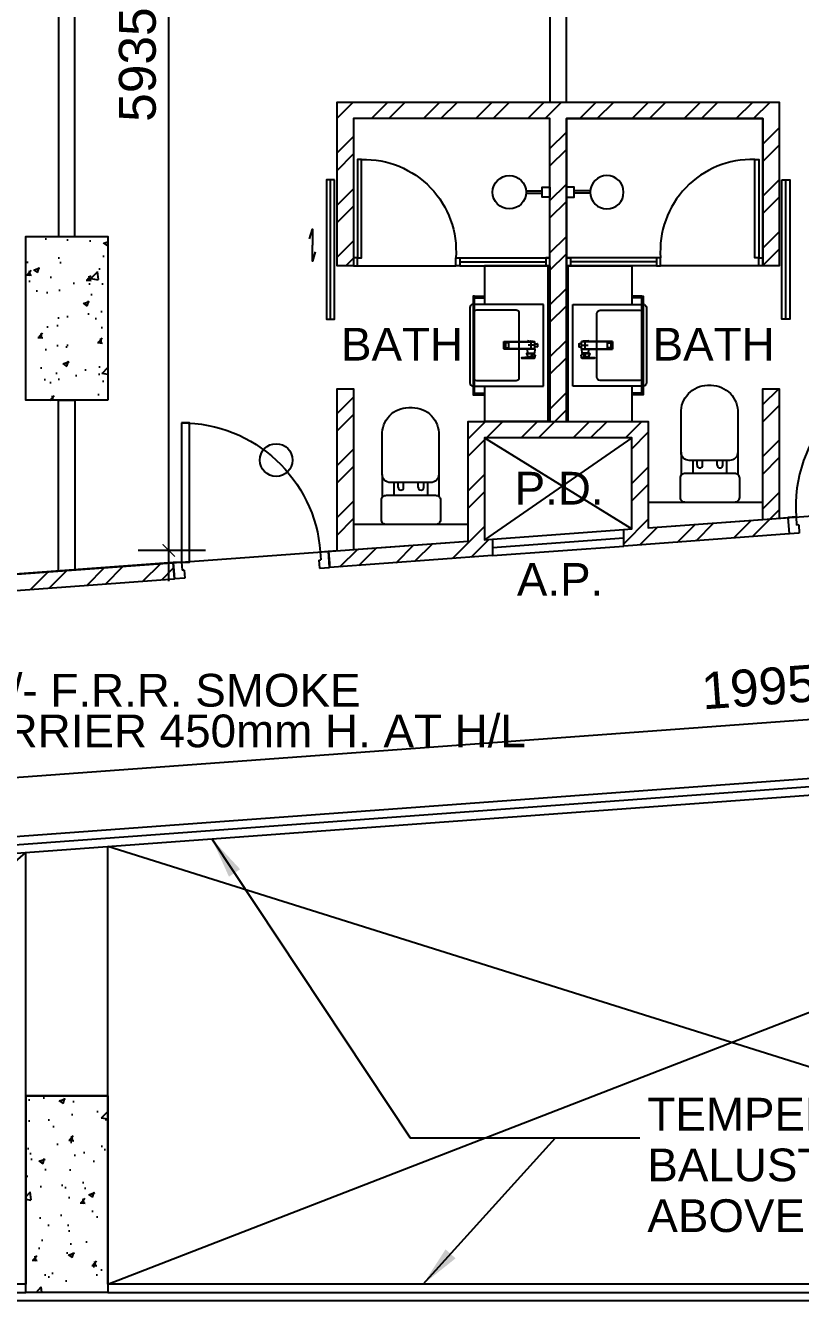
# Model space of a CAD drawing. Header units: millimetres. Extents: x 0 to 69068, y 299 to 37257.
# Drawn here: x 25250 to 29977, y 16415 to 24308 of the extents above; entities that cross this region are included whole.
import ezdxf
from ezdxf.enums import TextEntityAlignment as Align

# ---------------------------------------------------------------- set-up
doc = ezdxf.new("R2010")
doc.units = ezdxf.units.MM
doc.layers.get('Defpoints').update_dxf_attribs({"color": 8})
for name, color, linetype in [('arrow', 8, 'Continuous'), ('BEAM AND COLUMN COVER', 8, 'Continuous'), ('Default', 8, 'Continuous'), ('Door', 8, 'Continuous'), ('Dry Wall', 8, 'Continuous'), ('FSD', 8, 'Continuous'), ('GBP A.P.', 8, 'Continuous'), ('GBP Dim', 8, 'Continuous'), ('GBP Text 200', 8, 'Continuous'), ('hatch', 8, 'Continuous'), ('LP-Furn built-in', 8, 'Continuous'), ('LP-Furn built-in 2', 8, 'Continuous'), ('LP-Sanitary', 8, 'Continuous'), ('LP-WC', 8, 'Continuous'), ('PD', 8, 'Continuous'), ('PD DOOR', 8, 'Continuous'), ('SMOKE BARRIER', 8, 'Continuous'), ('TEXT', 8, 'Continuous'), ('WALL-NEW', 8, 'Continuous'), ('WALL-STRUCTURE', 8, 'Continuous'), ('WINDOW', 8, 'Continuous'), ('zzz-room mix', 8, 'Continuous')]:
    doc.layers.add(name, color=color, linetype=linetype)
doc.layers.add('LP-Nonplot', color=8, linetype='Continuous', plot=False)
doc.styles.add('BH', font='arial.ttf')
doc.styles.get("Standard").update_dxf_attribs({"font": 'arial.ttf'})
doc.dimstyles.new('200 GBP', dxfattribs={"dimscale": 1.5, "dimtxt": 150, "dimasz": 50, "dimexe": 125, "dimexo": 50, "dimgap": 50, "dimtad": 1, "dimdec": 0, "dimzin": 0, "dimdsep": 46, "dimtxsty": 'BH', "dimblk": 'ARCHTICK', "dimcen": 0.09, "dimdle": 125, "dimclrd": 9, "dimclre": 9, "dimclrt": 1, "dimadec": 0, "dimazin": 0, "dimtfac": 1, "dimtdec": 0, "dimtix": 1, "dimtmove": 2, "dimatfit": 3, "dimldrblk": 'ARCHTICK', "dimfxl": 300, "dimfxlon": 1, "dimtolj": 1, "dimtzin": 0, "dimarcsym": 0})
doc.dimstyles.get("Standard").update_dxf_attribs({"dimtxt": 0.18, "dimasz": 0.18, "dimexe": 0.18, "dimexo": 0.0625, "dimgap": 0.09, "dimtad": 0, "dimtih": 1, "dimtoh": 1, "dimdec": 4, "dimzin": 0, "dimdsep": 46, "dimtxsty": 'Standard', "dimcen": 0.09, "dimadec": 0, "dimazin": 0, "dimtfac": 1, "dimtdec": 4, "dimtofl": 0, "dimtmove": 0, "dimatfit": 3, "dimfxl": 1, "dimtolj": 1, "dimtzin": 0, "dimarcsym": 0})
pattern_1 = [(50, (-578661.28, 750822.8), (364.36934, -31.87817), [38.1, -419.1]), (355, (-578661.28, 750822.8), (-70.48565, 382.11329), [30.48, -335.28]), (100.451, (-578630.9, 750820.15), (293.885, 350.23338), [32.38, -356.18]), (46.1842, (-578661.3, 750924.4), (542.15808, -84.08466), [57.15, -628.65]), (96.6356, (-578616.1, 750917.4), (474.80847, 494.8511), [48.57, -534.27]), (351.184, (-578661.3, 750924.4), (474.8092, 494.85024), [45.72, -502.92]), (21, (-578610.48, 750899), (303.22976, -204.53104), [38.1, -419.1]), (326, (-578610.48, 750899), (123.60406, 368.37593), [30.48, -335.28]), (71.4514, (-578585.2, 750881.97), (426.83298, 163.84572), [32.38, -356.18]), (37.5, (-578661.28, 750822.81), (6.177207, 169.110078), [0, -331.216, 0, -340.36, 0, -336.55]), (7.5, (-578661.28, 750822.81), (133.639325, 200.36115), [0, -194.056, 0, -323.596, 0, -128.27]), (327.5, (-578774.56, 750822.81), (271.18119, -11.457488), [0, -127, 0, -396.24, 0, -525.78]), (317.5, (-578825.36, 750822.8), (296.25836, 50.85298), [0, -165.1, 0, -263.144, 0, -373.38])]

# ---------------------------------------------------------------- blocks, each defined once
blk = doc.blocks.new('DR1CR2')
at = {"layer": 'Door'}
for p, q in [((-50, 0), (-50, -50)), ((-50, 0), (0, 0)), ((0, 0), (0, -75)), ((-62.5, -50), (-50, -50)), ((-62.5, -50), (-62.5, -100)), ((0, -75), (0, -100)), ((-62.5, -100), (0, -100))]:
    blk.add_line(p, q, dxfattribs=at)
blk = doc.blocks.new('pln_toilet')
for p, q in [((-170.1, -306.5), (-170.1, -171.6)), ((-78.2, -226.9), (-78.2, -256.5)), ((-45, -226.9), (-45, -256.5)), ((44.7, -226.9), (44.7, -256.5)), ((77.9, -226.9), (77.9, -256.5)), ((175.5, -306.5), (175.5, -165.2))]:
    blk.add_line(p, q)
for points in [[(180, -30), (180, -149.3, -0.414214), (150, -179.3), (-150, -179.3, -0.414214), (-180, -149.3), (-180, -30, -0.414214), (-150, 0), (150, 0, -0.414214)], [(175.5, -306.5), (175.5, -545.1, -0.424695), (14, -715.1), (-7.8, -715.1, -0.423698), (-170.1, -545.1), (-170.1, -306.5, -0.414214), (-120.1, -256.5), (125.5, -256.5, -0.414214)]]:
    blk.add_lwpolyline(points, format="xyb", close=True)
for points in [[(-101.9, -256.5), (-101.9, -179.3)], [(102.9, -179.3), (102.9, -256.5)]]:
    blk.add_lwpolyline(points)
for centre in [(-61.6, -226.9), (61.3, -226.9)]:
    blk.add_arc(centre, 16.6, 0, 180)
blk = doc.blocks.new('SEANNOT_GROUP2')
at = {"layer": 'Default'}
blk.add_line((81.5, 351.1), (81.5, 317.9), dxfattribs=at)
blk = doc.blocks.new('SEANNOT_GROUP3')
at = {"layer": 'Default'}
blk.add_line((99.8, 335.2), (63.8, 335.2), dxfattribs=at)
blk = doc.blocks.new('ghtfdgd')
at = {"layer": 'LP-Sanitary'}
for p, q in [((79214.2, -115039.6), (79218.2, -114994.6)), ((79220.2, -114994.6), (79217.1, -115027.9)), ((79220.2, -114994.6), (79218.2, -114994.6)), ((79218.9, -115183.4), (79220.2, -114994.6)), ((79261.1, -114994.6), (79220.2, -114994.6)), ((79230.7, -114993.6), (79230.7, -114979.6)), ((79231.2, -114979.1), (79250.2, -114979.1)), ((79250.2, -114994.1), (79231.2, -114994.1)), ((79238.9, -114994.1), (79238.9, -114994.6)), ((79242.4, -114994.6), (79242.4, -114994.1)), ((79250.7, -114979.6), (79250.7, -114993.6)), ((79263.2, -114994.6), (79261.1, -114994.6)), ((79261.1, -114994.6), (79262.4, -115183.4)), ((79264.2, -115027.9), (79261.1, -114994.6)), ((79263.2, -114994.6), (79288.7, -114996.6)), ((79263.2, -114994.6), (79267.1, -115039.6)), ((79288.7, -115037.7), (79288.7, -114996.6)), ((79317.3, -115002.9), (79318.9, -114997.5)), ((79318.7, -114997.4), (79318.9, -114997.5)), ((79319.3, -114997.6), (79318.9, -114997.4)), ((79318.9, -114997.5), (79319.4, -114997.7)), ((79319.4, -114997.7), (79319.4, -115044.7)), ((79319.8, -115045.3), (79319.8, -114998.3)), ((79217.1, -115027.9), (79214.2, -115039.6)), ((79217.1, -115039.6), (79214.2, -115039.6)), ((79215.7, -115019.1), (79215.7, -115005.6)), ((79215.7, -115005.6), (79217.2, -115005.6)), ((79217.5, -115184.4), (79217.1, -115027.9)), ((79264.2, -115027.9), (79263.8, -115184.4)), ((79264.2, -115027.9), (79267.1, -115039.6)), ((79267.1, -115039.6), (79264.2, -115039.6)), ((79288.7, -115037.7), (79267.1, -115039.6)), ((79290.7, -115009.4), (79290.7, -115000.9)), ((79290.7, -115009.6), (79290.7, -115009.4)), ((79290.7, -115010.3), (79290.7, -115009.6)), ((79290.7, -115044.4), (79290.7, -115010.3)), ((79290.7, -115044.7), (79290.7, -115044.4)), ((79290.9, -115010.4), (79310.4, -115018.6)), ((79290.9, -115010.4), (79290.9, -115044.5)), ((79290.9, -115044.5), (79310.4, -115036.3)), ((79310.7, -115017.8), (79291, -115009.5)), ((79291, -115009.5), (79291, -115009.5)), ((79291, -115009.5), (79291, -115009.5)), ((79291, -115044.9), (79310.7, -115036.6)), ((79310.4, -115018.6), (79310.5, -115018.7)), ((79310.4, -115036.3), (79310.5, -115036.2)), ((79310.5, -115018.7), (79310.5, -115027.4)), ((79310.5, -115036.2), (79310.5, -115027.4)), ((79310.7, -115017.8), (79314.8, -115009.2)), ((79313.5, -115028.9), (79313.5, -115020.8)), ((79313.5, -115020.8), (79317.3, -115050.9)), ((79313.5, -115028.9), (79313.5, -115036.9)), ((79313.5, -115036.9), (79317.3, -115075.5)), ((79313.5, -115037), (79317.3, -115075.5)), ((79315.2, -115010.7), (79313.6, -115020.4)), ((79313.6, -115020.5), (79313.6, -115020.4)), ((79317.3, -115050.5), (79313.6, -115020.5)), ((79315.2, -115010.7), (79317.3, -115050.4)), ((79318, -115050.2), (79316, -115010.5)), ((79319.4, -115044.7), (79317.3, -115002.9)), ((79317.3, -115050.4), (79317.3, -115050.5)), ((79317.3, -115051.4), (79317.3, -115063.3)), ((79317.3, -115075.1), (79317.3, -115063.3)), ((79317.7, -115051.6), (79318.9, -115052.3)), ((79317.7, -115063.5), (79317.7, -115051.6)), ((79317.7, -115063.5), (79317.7, -115075.4)), ((79317.7, -115075.4), (79318.9, -115074.8)), ((79319.4, -115051), (79318, -115050.2)), ((79318, -115076), (79319.3, -115075.3)), ((79318.9, -115074.8), (79318.9, -115052.3)), ((79319.4, -115044.7), (79319.4, -115051)), ((79319.8, -115051.6), (79319.8, -115045.3)), ((79319.8, -115051.9), (79319.8, -115051.6)), ((79319.8, -115051.9), (79319.8, -115074.4)), ((79319.8, -115074.4), (79319.8, -115074.6)), ((79225, -115154.8), (79225, -115173.1)), ((79255.3, -115153.8), (79226, -115153.8)), ((79255.3, -115154), (79226, -115154)), ((79256.3, -115173.1), (79256.3, -115154.8)), ((79218.9, -115183.4), (79217.5, -115184.4)), ((79217.5, -115184.4), (79263.8, -115184.4)), ((79262.4, -115183.4), (79218.9, -115183.4)), ((79226, -115174.1), (79255.3, -115174.1)), ((79262.4, -115183.4), (79263.8, -115184.4))]:
    blk.add_line(p, q, dxfattribs=at)
for centre, radius, start, end in [((79231.2, -114979.6), 0.5, 90, 180), ((79231.2, -114993.6), 0.5, 180, 270), ((79250.2, -114979.6), 0.5, 0, 90), ((79250.2, -114993.6), 0.5, 270, 0), ((79280.3, -115017.1), 20, 56.8024, 65.16541), ((79511, -115282.7), 357.7, 125.84981, 127.98251), ((79530.3, -115308.3), 389.7, 125.92638, 127.88363), ((79301.7, -114992.9), 0.28, 69.68638, 135.20106), ((79318.5, -114997.9), 0.689, 55.95421, 80.13248), ((79319, -114998.3), 0.8, 0.00654, 61.47672), ((79240.7, -115019.1), 25, 180, 185.74251), ((79280.3, -115017.1), 20, 294.83459, 301.61275), ((79290.9, -115000.9), 0.2, 127.85265, 180), ((79290.9, -115044.7), 0.2, 180.01397, 293.04704), ((79234, -109870), 5139.5, 270.63577, 270.89969), ((79227.2, -108854.2), 6155.7, 270.59451, 270.81562), ((79288.3, -115009.7), 2.67, 3.1953, 9.33669), ((79319.7, -114996.5), 23.1, 247.12521, 247.49949), ((79339.3, -115104.4), 73.6, 112.75714, 112.87481), ((79312.3, -115020.9), 1.23, 6.09456, 11.51592), ((79308.7, -115037.4), 4.84, 5.24499, 7.19277), ((79310.7, -115037.3), 2.83, 5.64545, 8.81471), ((79314, -115009.4), 0.822, 12.82151, 37.37855), ((79314.7, -115011.5), 2.53, 77.49723, 90.78809), ((79315.1, -115009.5), 0.509, 38.0096, 78.40522), ((84763.2, -116562.2), 5664.7, 164.02206, 164.08854), ((79313.8, -115010.5), 2.18, 358.67427, 36.2852), ((79317.8, -115050.7), 0.54, 62.22165, 149.68726), ((79305.3, -115051.3), 11.9, 359.62289, 2.1624), ((79313.2, -115075.2), 4.12, 356.11976, 1.38136), ((79317.8, -115075.5), 0.494, 177.69922, 295.85307), ((79318.6, -115075.3), 0.938, 181.08912, 220.22046), ((79315.7, -115050), 2.38, 342.31294, 353.97204), ((79317.3, -115050.2), 0.738, 359.2113, 2.9985), ((79319, -115074.6), 0.786, 294.19625, 0.49169), ((79319.1, -115051.6), 0.688, 1.5121, 63.73401)]:
    blk.add_arc(centre, radius, start, end, dxfattribs=at)
for centre, major_axis, ratio, start_param, end_param in [((79301.6, -114992.9), (0.117, -0.162), 0.844851, 2.109561, 3.167674), ((79318.4, -114998), (-0.211, -0.772), 0.117484, 2.694436, 3.141054), ((79318.5, -114998.1), (-0.382, -0.703), 0.237912, 2.705017, 3.14394), ((79319, -114998.3), (-0.382, -0.703), 0.237912, 2.705017, 3.141091), ((79319, -114998.3), (-0.8, 0), 0.876594, 3.141494, 4.164132), ((79290.9, -115000.9), (0.2, 0), 0.870233, 1.308042, 3.141593), ((79290.9, -115009.4), (0.2, 0), 0.870251, 1.333095, 3.141593), ((79290.9, -115010.3), (0.2, 0), 0.5, 3.141593, 4.712389), ((79290.9, -115044.4), (0.2, 0), 0.5, 3.141593, 4.712389), ((79290.9, -115000.9), (0.123, -0.158), 0.834595, 2.099205, 3.141593), ((79290.9, -115000.9), (0.123, -0.158), 0.834595, 3.141593, 3.165459), ((79290.9, -115010), (0.077, 0.836), 0.04975, 4.217846, 5.325586), ((79290.9, -115044.1), (-0.077, 0.836), 0.04975, 2.065339, 3.17308), ((79310.4, -115018.2), (-0.311, -0.737), 0.21898, 1.092037, 2.210933), ((79310.4, -115035.9), (-0.311, 0.737), 0.21898, 2.049556, 3.141593), ((79310.5, -115018.3), (-0.309, -0.738), 0.217421, 1.09135, 2.210755), ((79310.5, -115035.8), (-0.309, 0.738), 0.217421, 2.050243, 3.169648), ((79310.4, -115035.9), (-0.311, 0.737), 0.21898, 3.141593, 3.168451), ((79314.3, -115020.6), (-0.782, -0.167), 0.921627, 5.682069, 6.099643), ((79314.3, -115020.8), (-0.794, -0.099), 0.898005, 5.760928, 6.175764), ((79314.3, -115036.7), (0.793, 0.106), 0.789486, 3.026004, 3.133916), ((79314.3, -115036.9), (0.796, 0.077), 0.827125, 3.057559, 3.141593), ((79315.1, -115009.6), (0.173, 0.708), 0.018166, 0.444134, 0.918054), ((79315.3, -115009.6), (0.412, 0.321), 0.549065, 0.513637, 1.195391), ((79315.7, -115010.9), (-0.499, -0.026), 0.868619, 4.118709, 5.82428), ((79316.8, -115003.6), (0.961, -0.275), 0.902908, 1.271288, 1.565184), ((79317.8, -115050.6), (-0.5, -0.016), 0.857677, 4.139605, 5.842177), ((79317.8, -115050.9), (-0.5, -0.02), 0.273668, 4.356492, 6.23412), ((79317.8, -115063.3), (-0.5, 0), 0.5, 0.054498, 1.448623), ((79317.8, -115075.5), (-0.494, 0.079), 0.969108, 0.192451, 2.070079), ((79319, -115045.3), (-0.8, 0), 0.876594, 3.141494, 4.164132), ((79226, -115154.8), (-1, 0), 0.992546, 4.712389, 6.283185), ((79226, -115154.9), (1, 0), 0.890286, 1.570796, 3.141593), ((79255.3, -115154.8), (-1, 0), 0.992546, 3.141593, 4.712389), ((79255.3, -115154.9), (1, 0), 0.890286, 0, 1.570796), ((79226, -115173.1), (1, 0), 0.992546, 3.141593, 4.712389), ((79255.3, -115173.1), (1, 0), 0.992546, 4.712389, 6.283185)]:
    blk.add_ellipse(centre, major_axis=major_axis, ratio=ratio, start_param=start_param, end_param=end_param, dxfattribs=at)
for points, degree in [([(79301.8, -114992.7), (79301.7, -114992.6), (79301.7, -114992.7), (79301.6, -114992.7)], 3), ([(79318.6, -114997.3), (79316.3, -114996.6), (79310.7, -114995.1), (79301.8, -114992.7)], 3), ([(79313.5, -115028.9), (79313.5, -115028.4), (79313.4, -115028), (79312.3, -115027.4), (79311.4, -115027.4), (79310.5, -115027.4)], 5), ([(79317.9, -115075.9), (79317.9, -115076), (79318, -115076), (79318, -115075.9)], 3)]:
    blk.add_open_spline(points, degree=degree, dxfattribs=at)
for points, knots in [([(79301.6, -114992.7), (79301.9, -114992.8), (79302.2, -114992.9), (79302.5, -114993), (79305, -114993.6), (79307.5, -114994.3), (79310.1, -114995), (79312.9, -114995.8), (79315.8, -114996.6), (79318.7, -114997.4)], [0, 0, 0, 0, 0.051688, 0.051688, 0.051688, 0.494848, 0.494848, 0.494848, 1, 1, 1, 1]), ([(79318.7, -114997.4), (79318.6, -114997.5), (79318.6, -114997.7), (79318.5, -114997.9), (79318.2, -114999), (79317.9, -115000.1), (79317.5, -115001.2), (79317.4, -115001.7), (79317.2, -115002.2), (79317.1, -115002.7)], [0, 0, 0, 0, 0.095324, 0.095324, 0.095324, 0.707603, 0.707603, 0.707603, 1, 1, 1, 1]), ([(79291, -115009.5), (79291, -115009.5), (79290.9, -115009.5), (79290.8, -115009.6), (79290.7, -115009.6), (79290.7, -115009.6)], [0, 0, 0, 0, 0.5, 0.5, 1, 1, 1, 1]), ([(79291, -115000.7), (79291, -115000.8), (79291, -115000.8), (79291, -115000.9), (79291, -115001.2), (79291, -115001.4), (79291, -115001.7), (79291, -115002.7), (79291, -115003.8), (79291, -115004.8), (79291, -115006.3), (79291, -115007.8), (79291, -115009.2)], [0, 0, 0, 0, 0.02306, 0.02306, 0.02306, 0.115301, 0.115301, 0.115301, 0.484264, 0.484264, 0.484264, 1, 1, 1, 1]), ([(79310.5, -115018.7), (79310.9, -115018.8), (79311.2, -115019), (79311.9, -115019.4), (79312.2, -115019.7), (79312.8, -115020.1), (79313, -115020.3), (79313.4, -115020.5), (79313.5, -115020.5), (79313.5, -115020.7)], [0, 0, 0, 0, 0.25, 0.25, 0.5, 0.5, 0.75, 0.75, 1, 1, 1, 1]), ([(79310.5, -115036.2), (79310.9, -115036.1), (79311.2, -115035.9), (79311.9, -115035.6), (79312.2, -115035.5), (79312.8, -115035.6), (79313, -115035.7), (79313.4, -115036.2), (79313.5, -115036.5), (79313.5, -115036.8)], [0, 0, 0, 0, 0.25, 0.25, 0.5, 0.5, 0.75, 0.75, 1, 1, 1, 1]), ([(79313.6, -115020.4), (79313.5, -115020.2), (79313.5, -115020), (79313.3, -115019.6), (79313.2, -115019.3), (79312.7, -115018.8), (79312.3, -115018.6), (79311.6, -115018.2), (79311.2, -115018), (79310.8, -115017.9)], [0, 0, 0, 0, 0.25, 0.25, 0.5, 0.5, 0.75, 0.75, 1, 1, 1, 1]), ([(79310.8, -115036.5), (79311, -115036.5), (79311.3, -115036.3), (79311.8, -115036.2), (79312.2, -115036.1), (79312.5, -115036), (79312.8, -115036), (79313, -115036), (79313.1, -115036.1), (79313.2, -115036.2), (79313.4, -115036.3), (79313.5, -115036.6), (79313.5, -115036.7), (79313.5, -115036.8)], [0, 0, 0, 0, 0.124812, 0.2213171, 0.3092796, 0.3899271, 0.4711589, 0.5451559, 0.6166529, 0.6889172, 0.7974179, 0.8896188, 0.9816515, 0.9816515, 0.9816515, 0.9816515]), ([(79314.8, -115009.2), (79314.8, -115009.2), (79314.9, -115009.2), (79314.9, -115009.2), (79315, -115009.2), (79315, -115009.2), (79315.1, -115009.2), (79315.2, -115009.2)], [0, 0, 0, 0, 0.25, 0.25, 0.5, 0.5, 1, 1, 1, 1]), ([(79317.1, -115002.7), (79317, -115003), (79316.9, -115003.3), (79316.8, -115003.6), (79316.5, -115004.7), (79316.2, -115005.8), (79315.9, -115006.9), (79315.7, -115007.6), (79315.4, -115008.3), (79315.2, -115009)], [0, 0, 0, 0, 0.131954, 0.131954, 0.131954, 0.659772, 0.659772, 0.659772, 1, 1, 1, 1]), ([(79315.2, -115009.2), (79315.2, -115009.2), (79315.2, -115009.2), (79315.2, -115009.2), (79315.2, -115009.2), (79315.2, -115009.2)], [0, 0, 0, 0, 0.5, 0.5, 1, 1, 1, 1]), ([(79315.2, -115009.2), (79315.3, -115009.3), (79315.3, -115009.4), (79315.3, -115009.5), (79315.3, -115009.6), (79315.3, -115009.8), (79315.3, -115009.8), (79315.3, -115009.9), (79315.3, -115010), (79315.2, -115010.2), (79315.2, -115010.3), (79315.2, -115010.5), (79315.2, -115010.6), (79315.2, -115010.7)], [0, 0, 0, 0, 0.125, 0.125, 0.25, 0.25, 0.375, 0.375, 0.5, 0.5, 0.75, 0.75, 1, 1, 1, 1]), ([(79317.3, -115050.5), (79317.3, -115050.5), (79317.3, -115050.5), (79317.3, -115050.6), (79317.3, -115050.6), (79317.3, -115050.7), (79317.3, -115050.8), (79317.3, -115050.9)], [0, 0, 0, 0, 0.25, 0.25, 0.5, 0.5, 1, 1, 1, 1]), ([(79317.3, -115051.4), (79317.3, -115051.5), (79317.3, -115051.5), (79317.5, -115051.6), (79317.6, -115051.6), (79317.7, -115051.6)], [0, 0, 0, 0, 0.5, 0.5, 1, 1, 1, 1]), ([(79317.3, -115075.1), (79317.3, -115075.2), (79317.3, -115075.2), (79317.5, -115075.3), (79317.6, -115075.3), (79317.7, -115075.4)], [0, 0, 0, 0, 0.5, 0.5, 1, 1, 1, 1]), ([(79317.7, -115051.6), (79317.7, -115051.6), (79317.7, -115051.5), (79317.8, -115051.4), (79317.8, -115051.3), (79317.8, -115051.1), (79317.8, -115051), (79317.9, -115050.9), (79317.9, -115050.8), (79317.9, -115050.7)], [0, 0, 0, 0, 0.25, 0.25, 0.5, 0.5, 0.75, 0.75, 1, 1, 1, 1]), ([(79319.4, -115051), (79319.4, -115051), (79319.4, -115051), (79319.4, -115051), (79319.4, -115051), (79319.4, -115051), (79319.4, -115051), (79319.4, -115051.1), (79319.4, -115051.1), (79319.4, -115051.2), (79319.4, -115051.2), (79319.3, -115051.3), (79319.3, -115051.3), (79319.3, -115051.4), (79319.3, -115051.5), (79319.2, -115051.6), (79319.2, -115051.6), (79319.1, -115051.7), (79319.1, -115051.8), (79319, -115051.9), (79319, -115052), (79318.9, -115052.1), (79318.9, -115052.1), (79318.9, -115052.2), (79318.9, -115052.3), (79318.9, -115052.3), (79318.9, -115052.3), (79318.9, -115052.3), (79318.9, -115052.3), (79318.9, -115052.3), (79318.9, -115052.3)], [0, 0, 0, 0, 0.000034, 0.000034, 0.000034, 0.03445, 0.03445, 0.03445, 0.175251, 0.175251, 0.175251, 0.317196, 0.317196, 0.317196, 0.479622, 0.479622, 0.479622, 0.662074, 0.662074, 0.662074, 0.829132, 0.829132, 0.829132, 0.958486, 0.958486, 0.958486, 0.999966, 0.999966, 0.999966, 1, 1, 1, 1]), ([(79319.8, -115051.9), (79319.8, -115052), (79319.7, -115052), (79319.7, -115052.1), (79319.6, -115052.2), (79319.4, -115052.3), (79319.3, -115052.3), (79319.1, -115052.3), (79319, -115052.3), (79318.9, -115052.3)], [0, 0, 0, 0, 0.25, 0.25, 0.5, 0.5, 0.75, 0.75, 1, 1, 1, 1]), ([(79319.8, -115074.4), (79319.8, -115074.5), (79319.7, -115074.5), (79319.7, -115074.6), (79319.6, -115074.7), (79319.4, -115074.8), (79319.3, -115074.8), (79319.1, -115074.8), (79319, -115074.8), (79318.9, -115074.8)], [0, 0, 0, 0, 0.25, 0.25, 0.5, 0.5, 0.75, 0.75, 1, 1, 1, 1]), ([(79319.3, -115075.3), (79319.3, -115075.3), (79319.3, -115075.3), (79319.2, -115075.3), (79319.2, -115075.3), (79319.1, -115075.3), (79319.1, -115075.2), (79319, -115075.2), (79319, -115075.1), (79318.9, -115075.1), (79318.9, -115075), (79318.9, -115074.9), (79318.9, -115074.9), (79318.9, -115074.9), (79318.9, -115074.8), (79318.9, -115074.8), (79318.9, -115074.8), (79318.9, -115074.8), (79318.9, -115074.8)], [0.3296223, 0.3296223, 0.3296223, 0.3296223, 0.4796217, 0.4796217, 0.4796217, 0.6620737, 0.6620737, 0.6620737, 0.829132, 0.829132, 0.829132, 0.9584856, 0.9584856, 0.9584856, 0.9999655, 0.9999655, 0.9999655, 1, 1, 1, 1])]:
    blk.add_open_spline(points, degree=3, knots=knots, dxfattribs=at)
at = {"layer": 'LP-Nonplot'}
for name in ['SEANNOT_GROUP3', 'SEANNOT_GROUP2']:
    blk.add_blockref(name, (79159.1, -115352.3), dxfattribs=at)
blk = doc.blocks.new('SINK')
at = {"layer": 'LP-Sanitary'}
blk.add_line((-74936.8, -44774), (-75436.8, -44774), dxfattribs=at)
blk.add_lwpolyline([(-75436.8, -44774), (-75436.8, -45203.2, 0.414214), (-75416.8, -45223.2), (-74956.8, -45223.2, 0.414214), (-74936.8, -45203.2), (-74936.8, -44774)], format="xyb", dxfattribs=at)
blk.add_lwpolyline([(-75401.8, -44941.1), (-75401.8, -45183.3, 0.414117), (-75381.8, -45203.2), (-74991.8, -45203.2, 0.41431), (-74971.8, -45183.2), (-74971.8, -44941.1, 0.414117), (-74991.8, -44921.1), (-75381.8, -44921.1, 0.41431)], format="xyb", close=True, dxfattribs=at)
at = {"layer": 'LP-Furn built-in'}
blk.add_blockref('ghtfdgd', (-154427.4, 70168.1), dxfattribs=at)
blk = doc.blocks.new('pln_sink 1100x380')
at = {"ltscale": 1000}
for p, q in [((0, 0), (400, 0)), ((400, 0), (400, -235)), ((459.9, -184.9), (400, -184.9)), ((459.9, -194.9), (400, -194.9)), ((400, -735), (400, -950)), ((459.9, -776.6), (400, -776.6)), ((459.9, -786.6), (400, -786.6)), ((0, -950), (400, -950))]:
    blk.add_line(p, q, dxfattribs=at)
for points in [[(10, -950), (10, 0), (0, 0), (0, -950), (10, -950)], [(10, 0), (10, -950), (0, -950), (0, 0), (10, 0)]]:
    blk.add_lwpolyline(points, dxfattribs=at)
at = {"ltscale": 200}
blk.add_lwpolyline([(459.9, -184.9), (468.4, -184.9), (468.4, -786.6), (459.9, -786.6)], close=True, dxfattribs=at)
at = {"layer": 'LP-Furn built-in', "extrusion": (0, 0, -1), "zscale": -1, "rotation": 270}
blk.add_blockref('SINK', (44734, -75671.8), dxfattribs=at)
blk = doc.blocks.new('pln_shower head')
at = {"ltscale": 100}
for points in [[(101, 9.1), (200, 9.1)], [(101, -5.9), (200, -5.9)]]:
    blk.add_lwpolyline(points, dxfattribs=at)
at = {"ltscale": 0.5}
blk.add_lwpolyline([(248, 30.1), (248, -29.9), (200, -29.9), (200, 30.1)], close=True, dxfattribs=at)
at = {"ltscale": 100}
blk.add_circle((0, 0), 101.9, dxfattribs=at)
blk = doc.blocks.new('_ArchTick')
at = {"color": 0, "const_width": 0.1}
blk.add_lwpolyline([(0.5, 0.5), (-0.5, -0.5)], dxfattribs=at)
blk = doc.blocks.new('*D298')
at = {"layer": 'Defpoints', "color": 0, "transparency": 16777216}
for p in [(26122.3, 27039.2), (27150, 27039.2), (27150, 21103.8)]:
    blk.add_point(p, dxfattribs=at)
at = {"layer": 'GBP Dim', "color": 9, "lineweight": -2, "transparency": 16777216}
for p, q in [((26122.3, 20916.3), (26122.3, 27226.7)), ((26347.3, 27039.2), (25934.8, 27039.2)), ((26347.3, 21103.8), (25934.8, 21103.8))]:
    blk.add_line(p, q, dxfattribs=at)
at = {"layer": 'GBP Dim', "color": 9, "lineweight": -2, "transparency": 16777216, "xscale": 75, "yscale": 75, "zscale": 75}
for p, rotation in [((26122.3, 27039.2), 90), ((26122.3, 21103.8), 270)]:
    blk.add_blockref('_ArchTick', p, dxfattribs=dict(at, rotation=rotation))
at = {"layer": 'GBP Dim', "transparency": 16777216, "insert": (25932.3, 24071.5), "char_height": 225, "attachment_point": 5, "rotation": 90, "style": 'BH'}
blk.add_mtext('\\A1;5935', dxfattribs=at)
blk = doc.blocks.new('*D313')
at = {"layer": 'Defpoints', "color": 0, "transparency": 16777216}
for p in [(40666.2, 20852.2), (40700, 20392.2), (20798.3, 18932.8)]:
    blk.add_point(p, dxfattribs=at)
at = {"layer": 'GBP Dim', "color": 9, "lineweight": -2, "transparency": 16777216}
for p, q in [((40682.7, 20627.8), (40652.5, 21039.2)), ((20577.6, 19379.1), (40853.2, 20866)), ((20781, 19168.4), (20750.9, 19579.8))]:
    blk.add_line(p, q, dxfattribs=at)
at = {"layer": 'GBP Dim', "color": 9, "lineweight": -2, "transparency": 16777216, "xscale": 75, "yscale": 75, "zscale": 75}
for p, rotation in [((40666.2, 20852.2), 4.194182783227751), ((20764.6, 19392.8), 184.1941827832277)]:
    blk.add_blockref('_ArchTick', p, dxfattribs=dict(at, rotation=rotation))
at = {"layer": 'GBP Dim', "transparency": 16777216, "insert": (29811.4, 20275.5), "char_height": 225, "attachment_point": 5, "rotation": 4.19418, "style": 'BH'}
blk.add_mtext('\\A1;19955', dxfattribs=at)
blk = doc.blocks.new('*D314')
at = {"layer": 'Defpoints', "color": 0, "transparency": 16777216}
for p in [(22220, 16622.5), (40700, 16622.5), (40700, 16059.7)]:
    blk.add_point(p, dxfattribs=at)
at = {"layer": 'GBP Dim', "color": 9, "lineweight": -2, "transparency": 16777216}
for p, q in [((22220, 16284.7), (22220, 15872.2)), ((40700, 16284.7), (40700, 15872.2)), ((22032.5, 16059.7), (40887.5, 16059.7))]:
    blk.add_line(p, q, dxfattribs=at)
at = {"layer": 'GBP Dim', "color": 9, "lineweight": -2, "transparency": 16777216, "xscale": 75, "yscale": 75, "zscale": 75, "rotation": 180}
blk.add_blockref('_ArchTick', (22220, 16059.7), dxfattribs=at)
at = {"layer": 'GBP Dim', "color": 9, "lineweight": -2, "transparency": 16777216, "xscale": 75, "yscale": 75, "zscale": 75}
blk.add_blockref('_ArchTick', (40700, 16059.7), dxfattribs=at)
at = {"layer": 'GBP Dim', "transparency": 16777216, "insert": (31460, 16249.6), "char_height": 225, "attachment_point": 5, "style": 'BH'}
blk.add_mtext('\\A1;18480', dxfattribs=at)

msp = doc.modelspace()

# ---------------------------------------------------------------- hatches: boundary and pattern name
at = {"layer": 'hatch'}
h = msp.add_hatch(dxfattribs=at)
h.set_pattern_fill('ANSI32', color=256, scale=600, style=0)
h.set_pattern_definition([(45, (-2500, -11527.6), (-159.099, 159.099), []), (45, (-2393.93, -11527.6), (-159.099, 159.099), [])])
edge = h.paths.add_edge_path()
edge.add_line((27150, 21103), (27150, 22092))
edge.add_line((27150, 22092), (27250, 22092))
edge.add_line((27250, 22092), (27250, 21110.4))
edge.add_line((27250, 21110.4), (27950, 21161.8))
edge.add_line((27950, 21161.8), (27950, 21892.1))
edge.add_line((27950, 21892.1), (28450, 21892.1))
edge.add_line((28450, 21892.1), (28450, 23742))
edge.add_line((28450, 23742), (27250, 23742))
edge.add_line((27250, 23742), (27250, 22842))
edge.add_line((27250, 22842), (27150, 22842))
edge.add_line((27150, 22842), (27150, 23842))
edge.add_line((27150, 23842), (29850, 23842))
edge.add_line((29850, 23842), (29850, 22842))
edge.add_line((29850, 22842), (29750, 22842))
edge.add_line((29750, 22842), (29750, 23742))
edge.add_line((29750, 23742), (28550, 23742))
edge.add_line((28550, 23742), (28550, 21892.1))
edge.add_line((28550, 21892.1), (29050, 21892.1))
edge.add_line((29050, 21892.1), (29050, 21242.4))
edge.add_line((29050, 21242.4), (29750, 21293.8))
edge.add_line((29750, 21293.8), (29750, 22092))
edge.add_line((29750, 22092), (29850, 22092))
edge.add_line((29850, 22092), (29850, 21301.1))
edge.add_line((29850, 21301.1), (29902.5, 21305))
edge.add_line((29902.5, 21305), (29909.9, 21205.2))
edge.add_line((29909.9, 21205.2), (28900.1, 21131.2))
edge.add_line((28900.1, 21131.2), (28900.1, 21231.4))
edge.add_line((28900.1, 21231.4), (28950, 21235.1))
edge.add_line((28950, 21235.1), (28950, 21792.1))
edge.add_line((28950, 21792.1), (28050, 21792.1))
edge.add_line((28050, 21792.1), (28050, 21169))
edge.add_line((28050, 21169), (28099.9, 21172.8))
edge.add_line((28099.9, 21172.8), (28099.9, 21072.5))
edge.add_line((28099.9, 21072.5), (27104.8, 20999.5))
edge.add_line((27104.8, 20999.5), (27097.5, 21099.3))
edge.add_line((27097.5, 21099.3), (27150, 21103.1))
h = msp.add_hatch(dxfattribs=at)
h.set_pattern_fill('AR-CONC', color=256, scale=2, style=0)
h.set_pattern_definition(pattern_1)
h.paths.add_polyline_path([(25750, 22022.5), (25250, 22022.5), (25250, 23022.5), (25750, 23022.5)])
h = msp.add_hatch(dxfattribs=at)
h.set_pattern_fill('ANSI32', color=256, scale=600, style=0)
h.set_pattern_definition([(45, (319472.65, -97324.77), (-159.09903, 159.09903), []), (45, (319578.72, -97324.77), (-159.09903, 159.09903), [])])
h.paths.add_polyline_path([(24850, 20934.4), (24857.3, 20834.7), (26157.3, 20930), (26150, 21029.8)])
h = msp.add_hatch(dxfattribs=at)
h.set_pattern_fill('AR-CONC', color=256, scale=2, style=0)
h.set_pattern_definition(pattern_1)
h.paths.add_polyline_path([(25750, 16572.5), (25250, 16572.5), (25250, 17772.5), (25750, 17772.5)])

# ---------------------------------------------------------------- linework, layer by layer
at = {"layer": 'BEAM AND COLUMN COVER'}
for points in [[(25250, 17772.5), (25250, 19259.2)], [(25750, 17772.5), (25750, 19295.9)]]:
    msp.add_lwpolyline(points, dxfattribs=at)
at = {"layer": 'Door'}
for points in [[(30800.1, 22220.8, 0.43582), (29952.4, 21308.6)], [(26199.9, 21883.4, -0.392932), (27047.6, 21095.6)]]:
    msp.add_lwpolyline(points, format="xyb", dxfattribs=at)
msp.add_lwpolyline([(26199.9, 21883.4), (26199.9, 21033.4), (26249.9, 21033.4), (26249.9, 21883.4), (26199.9, 21883.4)], dxfattribs=at)
at = {"layer": 'Dry Wall'}
for points in [[(28550, 23842), (28550, 26555.5), (28450, 26548.1), (28450, 23842), (28550, 23842)], [(25550, 23022.5), (25550, 26335.5), (25450, 26328.1), (25450, 23022.5)], [(25450, 22022.5), (25550, 22022.5), (25550, 20985.8), (25450, 20978.4), (25450, 22022.5)]]:
    msp.add_lwpolyline(points, dxfattribs=at)
at = {"layer": 'FSD'}
msp.add_circle((26778.5, 21656.1), 100, dxfattribs=at)
at = {"layer": 'hatch', "ltscale": 50}
for p, q in [((25750, 16622.5), (34250, 19919.2)), ((22220, 16622.5), (25250, 19259.2)), ((34250, 16622.5), (25750, 19295.9))]:
    msp.add_line(p, q, dxfattribs=at)
at = {"layer": 'LP-Furn built-in 2'}
for points in [[(27134.9, 23367), (27084.9, 23367), (27084.9, 22517), (27134.9, 22517)], [(29865.1, 23367), (29915.1, 23367), (29915.1, 22517), (29865.1, 22517)]]:
    msp.add_lwpolyline(points, close=True, dxfattribs=at)
for points in [[(27109.9, 22517), (27109.9, 23367)], [(29890.1, 22517), (29890.1, 23367)], [(26982.8, 23007.8), (27000, 23065.4), (27000, 22968.1)], [(27017.2, 22928.4), (27000, 22870.9), (27000, 22968.1)]]:
    msp.add_lwpolyline(points, dxfattribs=at)
at = {"layer": 'LP-Sanitary'}
for points in [[(28450, 22842), (28450, 23742), (27250, 23742), (27250, 22892)], [(28550, 22842), (28550, 23742), (29750, 23742), (29750, 22842)], [(27900, 22892), (28450, 22892), (28450, 22892)], [(28450, 22892), (28425, 22892), (28425, 22842), (28450, 22842), (28450, 22892)], [(29100, 22892), (28550, 22892), (28550, 22892)], [(28550, 22892), (28575, 22892), (28575, 22842), (28550, 22842), (28550, 22892)], [(27275, 22842), (27875, 22842)], [(27900, 22842), (28450, 22842), (28450, 22867)], [(27900, 22867), (28425, 22867)], [(29100, 22842), (28550, 22842), (28550, 22867)], [(29100, 22867), (28575, 22867)], [(29725, 22842), (29125, 22842)]]:
    msp.add_lwpolyline(points, dxfattribs=at)
for points in [[(27300, 23492), (27275, 23492), (27275, 22892), (27300, 22892)], [(29700, 23492), (29725, 23492), (29725, 22892), (29700, 22892)], [(27275, 22892), (27250, 22892), (27250, 22842), (27275, 22842)], [(27875, 22892), (27900, 22892), (27900, 22842), (27875, 22842)], [(29125, 22892), (29100, 22892), (29100, 22842), (29125, 22842)], [(29725, 22892), (29750, 22892), (29750, 22842), (29725, 22842)]]:
    msp.add_lwpolyline(points, close=True, dxfattribs=at)
for points in [[(27300, 23491.5, -0.444386), (27875, 22892)], [(29700, 23491.5, 0.444386), (29125, 22892)]]:
    msp.add_lwpolyline(points, format="xyb", dxfattribs=at)
at = {"layer": 'LP-WC'}
for points in [[(29750, 21397.5), (29050, 21397.5)], [(27952.5, 21261.9), (27250, 21261.9)]]:
    msp.add_lwpolyline(points, dxfattribs=at)
at = {"layer": 'PD', "ltscale": 20}
for points in [[(28050, 21792.1), (28950, 21235.1)], [(28950, 21792.1), (28050, 21169.1)]]:
    msp.add_lwpolyline(points, dxfattribs=at)
at = {"layer": 'PD'}
for points in [[(28099.9, 21172.8), (28900.1, 21231.4)], [(28099.9, 21072.5), (28900.1, 21131.2)]]:
    msp.add_lwpolyline(points, dxfattribs=at)
at = {"layer": 'PD DOOR'}
msp.add_lwpolyline([(28099.9, 21122.6), (28900.1, 21181.3)], dxfattribs=at)
at = {"layer": 'SMOKE BARRIER', "ltscale": 1000}
msp.add_lwpolyline([(34750, 16522.5), (40800, 16522.5), (40800, 20499.8), (20625.2, 19020.3), (22163.7, 16522.5)], close=True, dxfattribs=at)
at = {"layer": 'WALL-NEW'}
for points in [[(27150, 21103), (27150, 22092), (27250, 22092), (27250, 21110.4), (27950, 21161.8), (27950, 21892.1), (28450, 21892.1), (28450, 23742), (27250, 23742), (27250, 22842), (27150, 22842), (27150, 23842), (29850, 23842), (29850, 22842), (29750, 22842), (29750, 23742), (28550, 23742), (28550, 21892.1), (29050, 21892.1), (29050, 21242.4), (29750, 21293.8), (29750, 22092), (29850, 22092), (29850, 21301.1), (29902.5, 21305), (29909.9, 21205.2), (28900.1, 21131.2), (28900.1, 21231.4), (28950, 21235.1), (28950, 21792.1), (28050, 21792.1), (28050, 21169), (28099.9, 21172.8), (28099.9, 21072.5), (27104.8, 20999.5), (27097.5, 21099.3), (27150, 21103.1)], [(24850, 20934.4), (24857.3, 20834.7), (26157.3, 20930), (26150, 21029.8), (24850, 20934.4)]]:
    msp.add_lwpolyline(points, dxfattribs=at)
at = {"layer": 'WALL-STRUCTURE'}
for points in [[(25750, 22022.5), (25250, 22022.5), (25250, 23022.5), (25750, 23022.5)], [(25750, 16572.5), (25250, 16572.5), (25250, 17772.5), (25750, 17772.5)]]:
    msp.add_lwpolyline(points, close=True, dxfattribs=at)
at = {"layer": 'WINDOW'}
for points in [[(34750, 16572.5), (40750, 16572.5), (40750, 20446), (20710.9, 18976.5), (22191.7, 16572.5), (25250, 16572.5)], [(40700, 16622.5), (34750, 16622.5), (34750, 17772.5), (34250, 17772.5), (34250, 16622.5), (25750, 16622.5), (25750, 17772.5), (25250, 17772.5), (25250, 16622.5), (22219, 16622.5), (22219, 16622.5), (20798.3, 18932.8), (40700, 20392.2), (40700, 16622.5)], [(25250, 17772.5), (25250, 19259.2)], [(25750, 17772.5), (25750, 19295.9)], [(25750, 16572.5), (34250, 16572.5)]]:
    msp.add_lwpolyline(points, dxfattribs=at)
at = {"layer": 'zzz-room mix'}
msp.add_lwpolyline([(19450, 20538.4), (21150, 20663.1), (21950, 20721.8), (21950, 21452.1), (23050, 21452.1), (23050, 20802.4), (27950, 21161.8), (27950, 21892.1), (29050, 21892.1), (29050, 21242.4), (30865, 21375.5), (30865, 22063.9), (31965, 22063.9), (31965, 21456.2), (37035, 21828)], dxfattribs=at)

# ---------------------------------------------------------------- block references
at = {"layer": 'Door', "extrusion": (0, 0, -1), "zscale": -1, "rotation": 355.8058458772707}
msp.add_blockref('DR1CR2', (-29902.5, 21305), dxfattribs=at)
at = {"layer": 'Door', "extrusion": (0, 0, -1), "xscale": -1, "zscale": -1, "rotation": 355.8057885743348}
msp.add_blockref('DR1CR2', (-27097.5, 21099.3), dxfattribs=at)
at = {"layer": 'Door', "xscale": -1, "rotation": 4.194211425665273}
msp.add_blockref('DR1CR2', (26150, 21029.8), dxfattribs=at)
at = {"layer": 'LP-Sanitary'}
for name, p in [('pln_shower head', (28202, 23291.9)), ('pln_sink 1100x380', (28550, 22842))]:
    msp.add_blockref(name, p, dxfattribs=at)
at = {"layer": 'LP-Sanitary', "xscale": -1}
for name, p in [('pln_shower head', (28798, 23291.9)), ('pln_sink 1100x380', (28450, 22842))]:
    msp.add_blockref(name, p, dxfattribs=at)
at = {"layer": 'LP-Sanitary', "rotation": 180}
for p in [(29426.3, 21397.5), (27601.3, 21261.9)]:
    msp.add_blockref('pln_toilet', p, dxfattribs=at)

# ---------------------------------------------------------------- texts
at = {"layer": 'GBP A.P.', "style": 'BH'}
msp.add_text('A.P.', height=200, rotation=0.00004, dxfattribs=at).set_placement((28511.9, 20827.2), align=Align.CENTER)
at = {"layer": 'GBP Text 200', "style": 'BH'}
for p in [(27546.8, 22263.7), (29449.4, 22263.7)]:
    msp.add_text('BATH', height=200, dxfattribs=at).set_placement(p, align=Align.CENTER)
for s, p in [('-/30/- F.R.R. SMOKE', (24670.1, 20150.3)), (' BARRIER 450mm H. AT H/L', (24670.1, 19902)), ('TEMPERED GLASS', (29044.6, 17561)), ('BALUSTRADE 1100 mm H.', (29044.6, 17251.1)), ('ABOVE F.F.L.', (29044.6, 16941.2))]:
    msp.add_text(s, height=200, dxfattribs=at).set_placement(p)
at = {"layer": 'TEXT', "style": 'BH'}
msp.add_text('P.D.', height=200, rotation=0.00004, dxfattribs=at).set_placement((28505.8, 21384.3), align=Align.CENTER)

# ---------------------------------------------------------------- dimensions: what is measured, and where the dimension line sits
at = {"layer": 'GBP Dim'}
dim = msp.add_linear_dim(base=(26122.3, 27039.2), p1=(27150, 21103.8), p2=(27150, 27039.2), angle=90, dimstyle='200 GBP', override={"dimclrt": 256, "dimfxl": 150}, dxfattribs=at)
dim.commit()
dim.dimension.update_dxf_attribs({"geometry": '*D298', "text_midpoint": (25932.3, 24071.5)})
dim = msp.add_linear_dim(base=(40666.2, 20852.2), p1=(20798.3, 18932.8), p2=(40700, 20392.2), angle=4.19418, dimstyle='200 GBP', override={"dimclrt": 256, "dimfxl": 150}, dxfattribs=at)
dim.commit()
dim.dimension.update_dxf_attribs({"geometry": '*D313', "text_midpoint": (29811.4, 20275.5), "dimtype": 161})
dim = msp.add_linear_dim(base=(40700, 16059.7), p1=(22220, 16622.5), p2=(40700, 16622.5), dimstyle='200 GBP', override={"dimclrt": 256, "dimfxl": 150}, dxfattribs=at)
dim.commit()
dim.dimension.update_dxf_attribs({"geometry": '*D314', "text_midpoint": (31460, 16249.6)})

# ---------------------------------------------------------------- leaders
at = {"layer": 'arrow'}
for points in [[(26385.9, 19342.5), (27597.2, 17516.6), (28999.1, 17516.6)], [(27675.5, 16622.5), (28483.5, 17516.6), (28999.1, 17516.6)]]:
    msp.add_leader(points, dimstyle='Standard', override={"dimscale": 2, "dimtxt": 200, "dimasz": 125, "dimexe": 166.67, "dimexo": 100, "dimgap": 100, "dimtih": 0, "dimtoh": 0, "dimdec": 0, "dimrnd": 5.001, "dimtxsty": 'BH', "dimdle": 166.666667, "dimclrd": 9, "dimclre": 9, "dimclrt": 1, "dimtdec": 0, "dimtix": 1, "dimtofl": 1, "dimtmove": 2, "dimfxl": 50}, dxfattribs=at)

doc.saveas('drawing.dxf')
